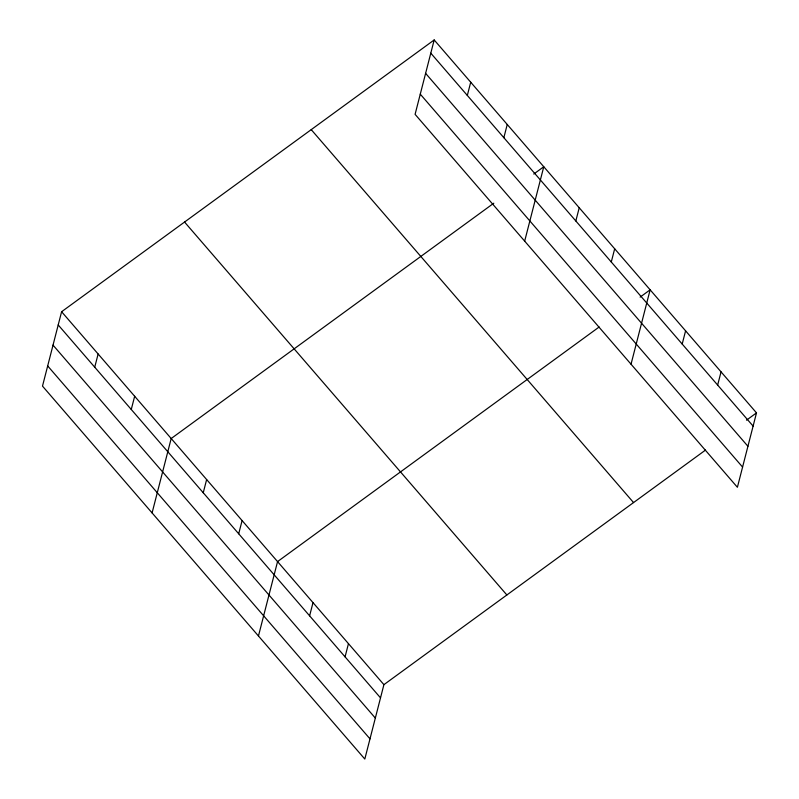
<?xml version="1.0" encoding="UTF-8"?>
<svg xmlns="http://www.w3.org/2000/svg" width="799" height="799" viewBox="0 0 799 799"><rect width="100%" height="100%" fill="white"/><g stroke="black" fill="none" stroke-linecap="round" stroke-linejoin="round"><path stroke-width="1.2" d="M434.187 39.95L415.09 114.337L737.397 487.27L756.503 412.883L434.187 39.95L61.603 311.73L42.497 386.117L364.813 759.05L383.91 684.663L705.517 450.077M94.731 367.21L98.127 353.997M131.266 409.478L134.661 396.264M152.09 512.918L171.186 438.531L493.792 203.206M203.246 492.763L206.641 479.55M238.701 533.792L242.097 520.578M258.457 635.984L277.553 561.597L599.15 327.001M309.613 615.839L313.008 602.626M467.325 95.431L470.711 82.217M345.068 656.858L348.464 643.644M503.849 137.698L507.245 124.484M524.673 241.128L543.769 166.751L533.772 174.042M575.829 220.983L579.225 207.77M611.285 262.002L614.681 248.789M631.04 364.194L650.136 289.817L640.139 297.108M682.196 344.049L685.592 330.836M717.652 385.078L721.048 371.865M746.506 420.174L756.503 412.883M430.791 53.163L753.107 426.097M425.607 73.348L747.924 446.281M420.264 94.142L742.581 467.085M311.23 129.638L633.547 502.571M184.549 222.042L506.866 594.975M61.603 311.73L383.91 684.663M58.207 324.943L380.524 697.877M53.024 345.128L375.34 718.071M47.68 365.932L369.997 738.865"/></g></svg>
